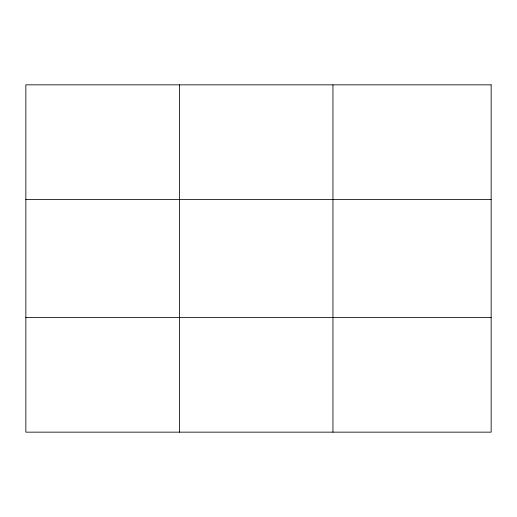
<?xml version="1.0" encoding="UTF-8"?>
<svg xmlns="http://www.w3.org/2000/svg" width="517" height="517" viewBox="0 0 517 517"><rect width="100%" height="100%" fill="white"/><g stroke="black" fill="none" stroke-linecap="round" stroke-linejoin="round"><path stroke-width="0.78" d="M179.399 84.846L179.399 432.154M332.948 84.846L332.948 432.154M25.85 199.459L491.15 199.459M25.85 317.541L491.15 317.541M491.15 84.846L491.15 432.154L25.85 432.154L25.85 84.846L491.15 84.846"/></g></svg>
